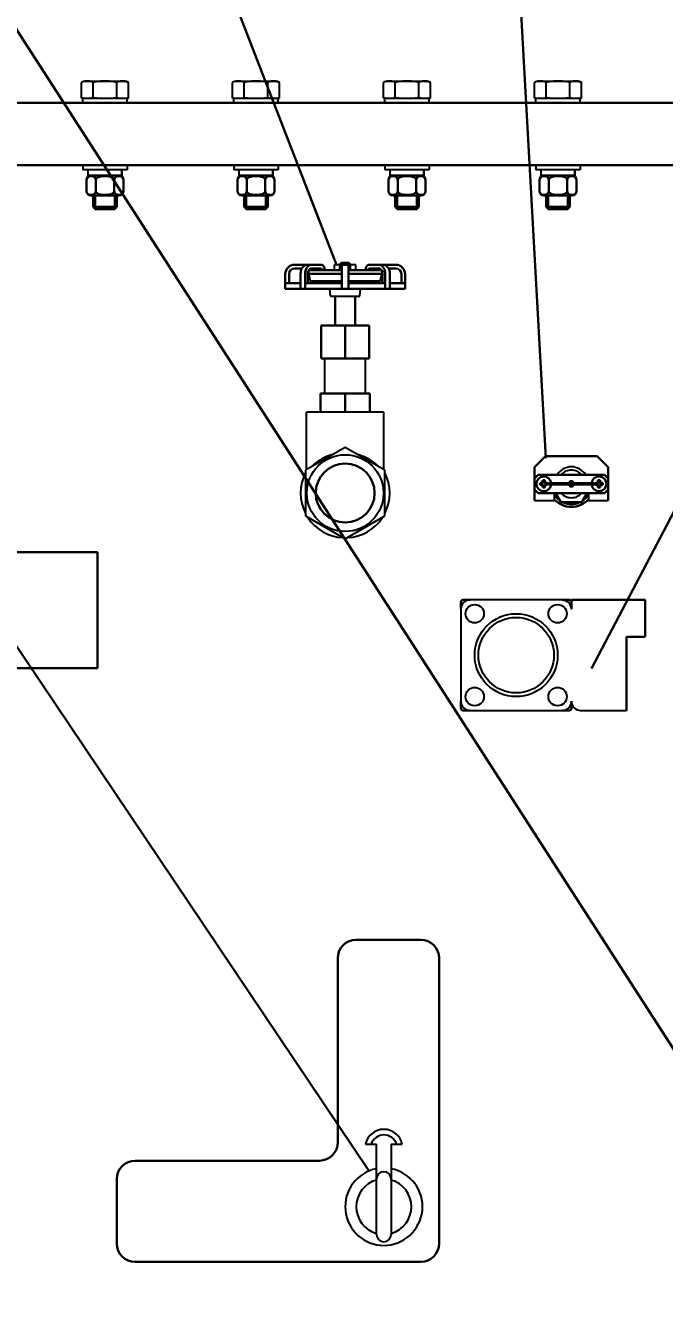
# Model space of a CAD drawing. Extents: x 54056 to 359947, y -41534 to 373650.
# Drawn here: x 80031 to 80378, y -25533 to -24838 of the extents above; entities that cross this region are included whole.
import ezdxf

# ---------------------------------------------------------------- set-up
doc = ezdxf.new("R2010")
doc.units = 0
doc.header["$LTSCALE"] = 3
doc.header["$MEASUREMENT"] = 0
doc.layers.get('0').update_dxf_attribs({"linetype": 'CONTINUOUS', "lineweight": 30})
doc.layers.get('DEFPOINTS').update_dxf_attribs({"linetype": 'CONTINUOUS', "lineweight": 20})
doc.layers.add('02___PRT_ALL_AXES', color=7, linetype='CONTINUOUS')
doc.layers.add('ROUNDS', color=7, linetype='CONTINUOUS')
doc.styles.get("Standard").update_dxf_attribs({"font": 'STFANGSO.TTF', "width": 0.7})
doc.dimstyles.new('1-15', dxfattribs={"dimscale": 20, "dimtxt": 3.5, "dimasz": 2, "dimexe": 1.5, "dimexo": 0.5, "dimgap": 0.5, "dimtad": 1, "dimtoh": 1, "dimdec": 1, "dimdsep": 46, "dimtxsty": 'Standard', "dimcen": 2.5, "dimclrd": 3, "dimclre": 3, "dimclrt": 3, "dimadec": 0, "dimazin": 2, "dimtfac": 1, "dimtdec": 1, "dimtmove": 0, "dimatfit": 2, "dimfxl": 1, "dimarcsym": 0})

# ---------------------------------------------------------------- blocks, each defined once
blk = doc.blocks.new('*D37')
at = {"color": 3, "linetype": 'ByBlock', "lineweight": -2, "transparency": 16777216}
for p, q in [((80520.75, -24685.21), (78126.99, -24685.21)), ((78156.99, -24725.21), (78156.99, -27000.21)), ((78864.14, -27040.21), (78126.99, -27040.21))]:
    blk.add_line(p, q, dxfattribs=at)
at = {"color": 3, "linetype": 'ByBlock', "transparency": 16777216}
for points in [[(78150.33, -24725.21), (78163.66, -24725.21), (78156.99, -24685.21)], [(78150.33, -27000.21), (78163.66, -27000.21), (78156.99, -27040.21)]]:
    blk.add_solid(points, dxfattribs=at)
at = {"layer": 'DEFPOINTS', "color": 0, "linetype": 'ByBlock', "transparency": 16777216}
for p in [(80530.75, -24685.21), (78156.99, -27040.21), (78874.14, -27040.21)]:
    blk.add_point(p, dxfattribs=at)
at = {"color": 3, "linetype": 'ByBlock', "lineweight": 30, "transparency": 16777216, "insert": (78111.15, -25862.71), "char_height": 70, "attachment_point": 5, "rotation": 90}
blk.add_mtext('2340', dxfattribs=at)

msp = doc.modelspace()

# ---------------------------------------------------------------- linework, layer by layer
at = {"color": 1, "linetype": 'ByBlock'}
for p, q in [((80337.853, -25187.413), (80674.474, -24546.832)), ((80426.453, -25462.498), (79845.652, -24560.802)), ((80216.753, -25459.921), (79616.819, -24566.745)), ((80199.539, -24968.209), (80051.18, -24585.871)), ((80313.085, -25073.318), (80286.044, -24583.009))]:
    msp.add_line(p, q, dxfattribs=at)
at = {"color": 7, "linetype": 'Continuous'}
for p, q in [((79543.75, -24880.213), (81505.75, -24880.213)), ((80060.918, -24877.713), (80061.874, -24877.713)), ((80066.379, -24877.713), (80069.246, -24877.713)), ((80078.254, -24877.713), (80081.121, -24877.713)), ((80085.626, -24877.713), (80086.582, -24877.713)), ((80142.918, -24877.713), (80143.874, -24877.713)), ((80148.379, -24877.713), (80151.246, -24877.713)), ((80160.254, -24877.713), (80163.121, -24877.713)), ((80167.626, -24877.713), (80168.582, -24877.713)), ((80224.918, -24877.713), (80225.874, -24877.713)), ((80230.379, -24877.713), (80233.246, -24877.713)), ((80242.254, -24877.713), (80245.121, -24877.713)), ((80249.626, -24877.713), (80250.582, -24877.713)), ((80306.918, -24877.713), (80307.874, -24877.713)), ((80312.379, -24877.713), (80315.246, -24877.713)), ((80324.254, -24877.713), (80327.121, -24877.713)), ((80331.626, -24877.713), (80332.582, -24877.713)), ((81328.75, -24914.213), (79537.75, -24914.213)), ((80063.735, -24928.109), (80063.735, -24922.317)), ((80064.55, -24919.813), (80082.95, -24919.813)), ((80068.743, -24928.109), (80068.743, -24922.317)), ((80078.758, -24928.109), (80078.758, -24922.317)), ((80082.754, -24919.813), (80082.754, -24919.807)), ((80082.95, -24919.813), (80082.95, -24917.04)), ((80083.765, -24928.109), (80083.765, -24922.317)), ((80145.735, -24928.109), (80145.735, -24922.317)), ((80146.55, -24919.813), (80164.95, -24919.813)), ((80150.743, -24928.109), (80150.743, -24922.317)), ((80160.758, -24928.109), (80160.758, -24922.317)), ((80164.754, -24919.813), (80164.754, -24919.807)), ((80164.95, -24919.813), (80164.95, -24917.04)), ((80165.765, -24928.109), (80165.765, -24922.317)), ((80227.735, -24928.109), (80227.735, -24922.317)), ((80228.55, -24919.813), (80246.95, -24919.813)), ((80232.743, -24928.109), (80232.743, -24922.317)), ((80242.758, -24928.109), (80242.758, -24922.317)), ((80246.754, -24919.813), (80246.754, -24919.807)), ((80246.95, -24919.813), (80246.95, -24917.04)), ((80247.765, -24928.109), (80247.765, -24922.317)), ((80309.735, -24928.109), (80309.735, -24922.317)), ((80310.55, -24919.813), (80328.95, -24919.813)), ((80314.743, -24928.109), (80314.743, -24922.317)), ((80324.758, -24928.109), (80324.758, -24922.317)), ((80328.754, -24919.813), (80328.754, -24919.807)), ((80328.95, -24919.813), (80328.95, -24917.04)), ((80329.765, -24928.109), (80329.765, -24922.317)), ((80066.239, -24930.613), (80081.261, -24930.613)), ((80067.4, -24930.613), (80067.4, -24936.768)), ((80080.1, -24930.613), (80080.1, -24936.768)), ((80148.239, -24930.613), (80163.261, -24930.613)), ((80149.4, -24930.613), (80149.4, -24936.768)), ((80162.1, -24930.613), (80162.1, -24936.768)), ((80230.239, -24930.613), (80245.261, -24930.613)), ((80231.4, -24930.613), (80231.4, -24936.768)), ((80244.1, -24930.613), (80244.1, -24936.768)), ((80312.239, -24930.613), (80327.261, -24930.613)), ((80313.4, -24930.613), (80313.4, -24936.768)), ((80326.1, -24930.613), (80326.1, -24936.768)), ((80068.67, -24938.038), (80067.4, -24936.768)), ((80080.1, -24936.768), (80067.4, -24936.768)), ((80068.353, -24938.038), (80079.148, -24938.038)), ((80078.83, -24938.038), (80080.1, -24936.768)), ((80150.67, -24938.038), (80149.4, -24936.768)), ((80162.1, -24936.768), (80149.4, -24936.768)), ((80150.353, -24938.038), (80161.148, -24938.038)), ((80160.83, -24938.038), (80162.1, -24936.768)), ((80232.67, -24938.038), (80231.4, -24936.768)), ((80244.1, -24936.768), (80231.4, -24936.768)), ((80232.353, -24938.038), (80243.148, -24938.038)), ((80242.83, -24938.038), (80244.1, -24936.768)), ((80314.67, -24938.038), (80313.4, -24936.768)), ((80326.1, -24936.768), (80313.4, -24936.768)), ((80314.353, -24938.038), (80325.148, -24938.038)), ((80324.83, -24938.038), (80326.1, -24936.768)), ((80176.67, -24968.209), (80183.486, -24968.209)), ((80176.67, -24970.209), (80180.669, -24970.209)), ((80183.486, -24968.21), (80191.052, -24968.21)), ((80189.143, -24971.21), (80184.412, -24971.209)), ((80184.67, -24971.009), (80184.67, -24971.209)), ((80185.96, -24970.211), (80191.052, -24970.21)), ((80186.67, -24971.009), (80186.67, -24971.209)), ((80189.143, -24971.01), (80189.143, -24971.21)), ((80193.032, -24971.21), (80189.143, -24971.21)), ((80191.618, -24971.01), (80191.618, -24971.21)), ((80193.032, -24971.01), (80193.032, -24971.21)), ((80193.057, -24971.21), (80193.032, -24971.21)), ((80195.17, -24971.21), (80193.057, -24971.21)), ((80198.396, -24971.21), (80195.17, -24971.21)), ((80202.418, -24971.21), (80198.396, -24971.21)), ((80202.17, -24967.209), (80201.17, -24968.209)), ((80206.17, -24967.209), (80202.17, -24967.209)), ((80202.418, -24970.272), (80202.418, -24968.211)), ((80205.918, -24968.211), (80202.418, -24968.211)), ((80202.418, -24971.21), (80202.418, -24970.272)), ((80202.418, -24973.211), (80202.418, -24971.21)), ((80205.918, -24970.272), (80205.918, -24968.211)), ((80205.918, -24971.21), (80205.918, -24970.272)), ((80223.924, -24971.209), (80205.918, -24971.21)), ((80205.918, -24973.211), (80205.918, -24971.21)), ((80206.17, -24967.209), (80207.17, -24968.209)), ((80215.306, -24971.01), (80215.306, -24971.21)), ((80216.72, -24971.01), (80216.72, -24971.21)), ((80231.67, -24968.209), (80217.286, -24968.21)), ((80222.376, -24970.211), (80217.286, -24970.21)), ((80219.195, -24971.01), (80219.195, -24971.21)), ((80221.67, -24971.009), (80221.67, -24971.209)), ((80223.67, -24971.009), (80223.67, -24971.209)), ((80231.67, -24970.209), (80227.667, -24970.209)), ((80171.67, -24981.209), (80171.67, -24973.209)), ((80171.67, -24978.209), (80179.95, -24978.211)), ((80173.67, -24978.209), (80173.67, -24973.209)), ((80179.95, -24981.211), (80179.95, -24973.211)), ((80182.425, -24981.211), (80182.425, -24973.211)), ((80182.425, -24978.211), (80202.418, -24978.211)), ((80183.839, -24978.211), (80183.839, -24973.211)), ((80184.17, -24973.209), (80184.17, -24971.653)), ((80185.17, -24977.209), (80184.17, -24973.209)), ((80184.17, -24973.209), (80202.418, -24973.21)), ((80185.17, -24977.209), (80195.598, -24977.21)), ((80195.598, -24977.21), (80195.971, -24977.21)), ((80195.971, -24977.21), (80201.669, -24977.21)), ((80201.669, -24977.21), (80202.418, -24977.21)), ((80202.418, -24981.211), (80202.418, -24973.211)), ((80205.918, -24973.21), (80224.17, -24973.209)), ((80205.918, -24981.211), (80205.918, -24973.211)), ((80205.918, -24977.21), (80223.17, -24977.209)), ((80205.918, -24978.211), (80225.912, -24978.211)), ((80223.17, -24977.209), (80224.17, -24973.209)), ((80224.17, -24973.209), (80224.17, -24971.662)), ((80224.498, -24978.211), (80224.498, -24973.211)), ((80225.912, -24981.211), (80225.912, -24973.211)), ((80228.387, -24981.211), (80228.387, -24973.211)), ((80228.387, -24978.211), (80236.67, -24978.209)), ((80234.67, -24978.209), (80234.67, -24973.209)), ((80236.67, -24981.209), (80236.67, -24973.209)), ((80228.387, -24981.211), (80171.67, -24981.209)), ((80198.67, -25001.209), (80198.67, -24985.209)), ((80209.67, -25001.21), (80209.67, -24985.209)), ((80228.387, -24981.211), (80236.67, -24981.209)), ((80191.169, -25019.21), (80191.169, -25001.21)), ((80204.169, -25001.21), (80191.169, -25001.21)), ((80204.169, -25019.21), (80204.169, -25001.21)), ((80217.169, -25001.21), (80204.169, -25001.21)), ((80217.169, -25019.21), (80217.169, -25001.21)), ((80204.169, -25019.21), (80191.169, -25019.21)), ((80217.169, -25019.21), (80204.169, -25019.21)), ((80190.755, -25048.21), (80190.755, -25038.21)), ((80204.169, -25038.21), (80190.755, -25038.21)), ((80204.169, -25048.21), (80204.169, -25038.21)), ((80217.584, -25038.21), (80204.169, -25038.21)), ((80217.584, -25048.21), (80217.584, -25038.21)), ((80313.01, -25072.213), (80307.01, -25078.213)), ((80341.01, -25072.213), (80313.01, -25072.213)), ((80347.01, -25078.213), (80341.01, -25072.213)), ((80307.01, -25096.213), (80307.01, -25078.213)), ((80309.01, -25082.213), (80307.01, -25084.213)), ((80309.01, -25082.213), (80345.01, -25082.213)), ((80347.01, -25084.213), (80345.01, -25082.213)), ((80347.01, -25096.213), (80347.01, -25078.213)), ((80309.972, -25086.634), (80310.91, -25086.898)), ((80309.972, -25087.792), (80310.91, -25087.528)), ((80310.91, -25086.898), (80310.91, -25087.528)), ((80311.695, -25086.898), (80310.91, -25086.898)), ((80310.91, -25087.528), (80311.695, -25087.528)), ((80311.392, -25086.595), (80311.695, -25086.898)), ((80311.392, -25087.83), (80311.695, -25087.528)), ((80311.431, -25085.175), (80311.695, -25086.113)), ((80311.431, -25089.25), (80311.695, -25088.313)), ((80311.695, -25086.113), (80311.695, -25086.898)), ((80312.325, -25086.113), (80311.695, -25086.113)), ((80311.695, -25087.528), (80311.695, -25088.313)), ((80311.695, -25088.313), (80312.325, -25088.313)), ((80312.589, -25085.175), (80312.325, -25086.113)), ((80312.325, -25086.898), (80312.325, -25086.113)), ((80312.627, -25086.595), (80312.325, -25086.898)), ((80313.11, -25086.898), (80312.325, -25086.898)), ((80312.325, -25088.313), (80312.325, -25087.528)), ((80312.627, -25087.83), (80312.325, -25087.528)), ((80312.325, -25087.528), (80313.11, -25087.528)), ((80312.589, -25089.25), (80312.325, -25088.313)), ((80314.047, -25086.634), (80313.11, -25086.898)), ((80313.11, -25087.528), (80313.11, -25086.898)), ((80314.047, -25087.792), (80313.11, -25087.528)), ((80339.972, -25086.634), (80340.91, -25086.898)), ((80339.972, -25087.792), (80340.91, -25087.528)), ((80340.91, -25086.898), (80340.91, -25087.528)), ((80341.695, -25086.898), (80340.91, -25086.898)), ((80340.91, -25087.528), (80341.695, -25087.528)), ((80341.392, -25086.595), (80341.695, -25086.898)), ((80341.392, -25087.83), (80341.695, -25087.528)), ((80341.431, -25085.175), (80341.695, -25086.113)), ((80341.431, -25089.25), (80341.695, -25088.313)), ((80341.695, -25086.113), (80341.695, -25086.898)), ((80342.325, -25086.113), (80341.695, -25086.113)), ((80341.695, -25087.528), (80341.695, -25088.313)), ((80341.695, -25088.313), (80342.325, -25088.313)), ((80342.589, -25085.175), (80342.325, -25086.113)), ((80342.325, -25086.898), (80342.325, -25086.113)), ((80342.627, -25086.595), (80342.325, -25086.898)), ((80343.11, -25086.898), (80342.325, -25086.898)), ((80342.325, -25088.313), (80342.325, -25087.528)), ((80342.627, -25087.83), (80342.325, -25087.528)), ((80342.325, -25087.528), (80343.11, -25087.528)), ((80342.589, -25089.25), (80342.325, -25088.313)), ((80344.047, -25086.634), (80343.11, -25086.898)), ((80343.11, -25087.528), (80343.11, -25086.898)), ((80344.047, -25087.792), (80343.11, -25087.528)), ((80307.01, -25090.213), (80309.01, -25092.213)), ((80345.01, -25092.213), (80309.01, -25092.213)), ((80318.397, -25092.213), (80321.26, -25097.172)), ((80332.76, -25097.172), (80335.623, -25092.213)), ((80345.01, -25092.213), (80347.01, -25090.213)), ((80321.26, -25097.172), (80332.76, -25097.172)), ((79637.75, -25124.213), (80069.715, -25124.213)), ((80069.715, -25124.213), (80069.715, -25187.213)), ((80267.025, -25151.263), (80267.025, -25155.213)), ((80272.025, -25150.213), (80268.075, -25150.213)), ((80325.975, -25150.213), (80322.025, -25150.213)), ((80327.025, -25150.213), (80327.025, -25155.213)), ((80367.025, -25150.213), (80327.025, -25150.213)), ((80367.025, -25170.213), (80367.025, -25150.213)), ((80357.025, -25210.213), (80357.025, -25170.213)), ((80357.025, -25170.213), (80367.025, -25170.213)), ((80069.715, -25187.213), (79637.75, -25187.213)), ((80267.025, -25205.213), (80267.025, -25209.163)), ((80327.025, -25209.163), (80327.025, -25205.213)), ((80268.075, -25210.213), (80272.025, -25210.213)), ((80322.025, -25210.213), (80325.975, -25210.213)), ((80245.17, -25334.713), (80210.17, -25334.713)), ((80200.17, -25344.713), (80200.17, -25444.713)), ((80255.17, -25499.713), (80255.17, -25344.713)), ((80190.17, -25454.713), (80090.17, -25454.713)), ((80080.17, -25464.713), (80080.17, -25499.713)), ((80090.17, -25509.713), (80245.17, -25509.713))]:
    msp.add_line(p, q, dxfattribs=at)
at = {"color": 2, "linetype": 'Continuous'}
for p, q in [((80068.353, -24938.038), (80068.353, -24930.613)), ((80079.148, -24938.038), (80079.148, -24930.613)), ((80150.353, -24938.038), (80150.353, -24930.613)), ((80161.148, -24938.038), (80161.148, -24930.613)), ((80232.353, -24938.038), (80232.353, -24930.613)), ((80243.148, -24938.038), (80243.148, -24930.613)), ((80314.353, -24938.038), (80314.353, -24930.613)), ((80325.148, -24938.038), (80325.148, -24930.613))]:
    msp.add_line(p, q, dxfattribs=at)
at = {"color": 7, "linetype": 'Continuous'}
msp.add_circle((80204.167, -25092.212), 16, dxfattribs=at)
for centre, radius, start, end in [((80066.239, -24922.317), 2.504, 90, 179.999794), ((80081.261, -24922.317), 2.504, 0, 90), ((80148.239, -24922.317), 2.504, 90, 179.999794), ((80163.261, -24922.317), 2.504, 0, 90), ((80230.239, -24922.317), 2.504, 90, 179.999794), ((80245.261, -24922.317), 2.504, 0, 90), ((80312.239, -24922.317), 2.504, 90, 179.999794), ((80327.261, -24922.317), 2.504, 0, 90), ((80066.239, -24928.109), 2.504, 180.000002, 270), ((80081.261, -24928.109), 2.504, 270, 359.999871), ((80148.239, -24928.109), 2.504, 180.000002, 270), ((80163.261, -24928.109), 2.504, 270, 359.999871), ((80230.239, -24928.109), 2.504, 180.000002, 270), ((80245.261, -24928.109), 2.504, 270, 359.999871), ((80312.239, -24928.109), 2.504, 180.000002, 270), ((80327.261, -24928.109), 2.504, 270, 359.999871), ((80176.67, -24973.209), 5, 90, 180), ((80176.67, -24973.209), 3, 90, 180), ((80183.87, -24971.009), 0.8, 360, 9.373115), ((80183.87, -24971.009), 2.8, 360, 16.907902), ((80224.47, -24971.009), 2.8, 163.092101, 180), ((80224.47, -24971.009), 0.8, 170.850037, 180), ((80231.67, -24973.209), 5, 360, 90), ((80231.67, -24973.209), 3, 360, 90), ((80312.01, -25087.213), 4, 7.198463, 352.801537), ((80325.419, -25087.213), 15.457, 177.854368, 182.145632), ((80312.01, -25100.626), 15.461, 87.853239, 92.146761), ((80312.01, -25073.8), 15.461, 267.853239, 272.146761), ((80298.601, -25087.213), 15.457, 357.854368, 2.145632), ((80342.01, -25087.213), 4, 187.198463, 172.801537), ((80355.419, -25087.213), 15.457, 177.854368, 182.145632), ((80342.01, -25100.626), 15.461, 87.853239, 92.146761), ((80342.01, -25073.8), 15.461, 267.853239, 272.146761), ((80328.601, -25087.213), 15.457, 357.854368, 2.145632), ((80327.01, -25087.213), 12.5, 222.186335, 317.813665), ((80327.01, -25087.213), 11, 212.760111, 234.863516), ((80327.01, -25087.213), 11, 305.136484, 327.239889), ((80327.01, -25087.213), 11, 244.948405, 295.051595), ((80268.075, -25151.263), 1.05, 90, 180), ((80322.025, -25155.213), 5, 0, 90), ((80325.975, -25151.263), 1.05, 0, 90), ((80268.075, -25209.163), 1.05, 180, 270), ((80325.975, -25209.163), 1.05, 270, 0), ((80210.17, -25344.713), 10, 90, 180), ((80245.17, -25344.713), 10, 0, 90), ((80190.17, -25444.713), 10, 270, 0), ((80090.17, -25464.713), 10, 90, 180), ((80090.17, -25499.713), 10, 180, 270), ((80245.17, -25499.713), 10, 270, 0)]:
    msp.add_arc(centre, radius, start, end, dxfattribs=at)
for centre, start_param, end_param in [((80073.75, -24916.54), 4.5058642, 4.7015192), ((80073.75, -24917.04), -1.7457208, -1.5527772), ((80155.75, -24916.54), 4.5058642, 4.7015192), ((80155.75, -24917.04), -1.7457208, -1.5527772), ((80237.75, -24916.54), 4.5058642, 4.7015192), ((80237.75, -24917.04), -1.7457208, -1.5527772), ((80319.75, -24916.54), 4.5058642, 4.7015192), ((80319.75, -24917.04), -1.7457208, -1.5527772)]:
    msp.add_ellipse(centre, major_axis=(0, 15.935), ratio=0.5773503, start_param=start_param, end_param=end_param, dxfattribs=at)
for points, knots in [([(80067.4, -24920.288), (80067.073, -24920.166), (80066.37, -24920.061), (80065.291, -24920.145), (80064.083, -24920.746), (80063.735, -24921.759), (80063.735, -24922.317)], [0, 0, 0, 0, 0.2140288, 0.4263906, 0.658478, 1, 1, 1, 1]), ([(80068.743, -24922.317), (80068.743, -24921.811), (80068.471, -24920.908), (80067.724, -24920.409), (80067.4, -24920.288)], [0, 0, 0, 0, 0.5933627, 1, 1, 1, 1]), ([(80078.758, -24922.317), (80078.758, -24922.071), (80078.598, -24921.572), (80078.066, -24921.035), (80077.414, -24920.666), (80076.473, -24920.339), (80075.24, -24920.141), (80073.751, -24920.078), (80072.261, -24920.141), (80071.028, -24920.338), (80070.087, -24920.666), (80069.435, -24921.035), (80068.902, -24921.572), (80068.743, -24922.071), (80068.743, -24922.317)], [0, 0, 0, 0, 0.0619982, 0.1243731, 0.1869244, 0.2495357, 0.3746946, 0.4999514, 0.6252133, 0.7503915, 0.8130192, 0.8755882, 0.9379929, 1, 1, 1, 1]), ([(80080.1, -24920.288), (80079.775, -24920.41), (80079.029, -24920.908), (80078.758, -24921.811), (80078.758, -24922.317)], [0, 0, 0, 0, 0.4066719, 1, 1, 1, 1]), ([(80083.765, -24922.317), (80083.765, -24921.759), (80083.417, -24920.746), (80082.209, -24920.145), (80081.13, -24920.061), (80080.427, -24920.166), (80080.1, -24920.288)], [0, 0, 0, 0, 0.3414928, 0.5735687, 0.7859444, 1, 1, 1, 1]), ([(80149.4, -24920.288), (80149.073, -24920.166), (80148.37, -24920.061), (80147.291, -24920.145), (80146.083, -24920.746), (80145.735, -24921.759), (80145.735, -24922.317)], [0, 0, 0, 0, 0.2140288, 0.4263906, 0.658478, 1, 1, 1, 1]), ([(80150.743, -24922.317), (80150.743, -24921.811), (80150.471, -24920.908), (80149.724, -24920.409), (80149.4, -24920.288)], [0, 0, 0, 0, 0.5933627, 1, 1, 1, 1]), ([(80160.758, -24922.317), (80160.758, -24922.071), (80160.598, -24921.572), (80160.066, -24921.035), (80159.414, -24920.666), (80158.473, -24920.339), (80157.24, -24920.141), (80155.751, -24920.078), (80154.261, -24920.141), (80153.028, -24920.338), (80152.087, -24920.666), (80151.435, -24921.035), (80150.902, -24921.572), (80150.743, -24922.071), (80150.743, -24922.317)], [0, 0, 0, 0, 0.0619982, 0.1243731, 0.1869244, 0.2495357, 0.3746946, 0.4999514, 0.6252133, 0.7503915, 0.8130192, 0.8755882, 0.9379929, 1, 1, 1, 1]), ([(80162.1, -24920.288), (80161.775, -24920.41), (80161.029, -24920.908), (80160.758, -24921.811), (80160.758, -24922.317)], [0, 0, 0, 0, 0.4066719, 1, 1, 1, 1]), ([(80165.765, -24922.317), (80165.765, -24921.759), (80165.417, -24920.746), (80164.209, -24920.145), (80163.13, -24920.061), (80162.427, -24920.166), (80162.1, -24920.288)], [0, 0, 0, 0, 0.3414928, 0.5735687, 0.7859444, 1, 1, 1, 1]), ([(80231.4, -24920.288), (80231.073, -24920.166), (80230.37, -24920.061), (80229.291, -24920.145), (80228.083, -24920.746), (80227.735, -24921.759), (80227.735, -24922.317)], [0, 0, 0, 0, 0.2140288, 0.4263906, 0.658478, 1, 1, 1, 1]), ([(80232.743, -24922.317), (80232.743, -24921.811), (80232.471, -24920.908), (80231.724, -24920.409), (80231.4, -24920.288)], [0, 0, 0, 0, 0.5933627, 1, 1, 1, 1]), ([(80242.758, -24922.317), (80242.758, -24922.071), (80242.598, -24921.572), (80242.066, -24921.035), (80241.414, -24920.666), (80240.473, -24920.339), (80239.24, -24920.141), (80237.751, -24920.078), (80236.261, -24920.141), (80235.028, -24920.338), (80234.087, -24920.666), (80233.435, -24921.035), (80232.902, -24921.572), (80232.743, -24922.071), (80232.743, -24922.317)], [0, 0, 0, 0, 0.0619982, 0.1243731, 0.1869244, 0.2495357, 0.3746946, 0.4999514, 0.6252133, 0.7503915, 0.8130192, 0.8755882, 0.9379929, 1, 1, 1, 1]), ([(80244.1, -24920.288), (80243.775, -24920.41), (80243.029, -24920.908), (80242.758, -24921.811), (80242.758, -24922.317)], [0, 0, 0, 0, 0.4066719, 1, 1, 1, 1]), ([(80247.765, -24922.317), (80247.765, -24921.759), (80247.417, -24920.746), (80246.209, -24920.145), (80245.13, -24920.061), (80244.427, -24920.166), (80244.1, -24920.288)], [0, 0, 0, 0, 0.3414928, 0.5735687, 0.7859444, 1, 1, 1, 1]), ([(80313.4, -24920.288), (80313.073, -24920.166), (80312.37, -24920.061), (80311.291, -24920.145), (80310.083, -24920.746), (80309.735, -24921.759), (80309.735, -24922.317)], [0, 0, 0, 0, 0.2140288, 0.4263906, 0.658478, 1, 1, 1, 1]), ([(80314.743, -24922.317), (80314.743, -24921.811), (80314.471, -24920.908), (80313.724, -24920.409), (80313.4, -24920.288)], [0, 0, 0, 0, 0.5933627, 1, 1, 1, 1]), ([(80324.758, -24922.317), (80324.758, -24922.071), (80324.598, -24921.572), (80324.066, -24921.035), (80323.414, -24920.666), (80322.473, -24920.339), (80321.24, -24920.141), (80319.751, -24920.078), (80318.261, -24920.141), (80317.028, -24920.338), (80316.087, -24920.666), (80315.435, -24921.035), (80314.902, -24921.572), (80314.743, -24922.071), (80314.743, -24922.317)], [0, 0, 0, 0, 0.0619982, 0.1243731, 0.1869244, 0.2495357, 0.3746946, 0.4999514, 0.6252133, 0.7503915, 0.8130192, 0.8755882, 0.9379929, 1, 1, 1, 1]), ([(80326.1, -24920.288), (80325.775, -24920.41), (80325.029, -24920.908), (80324.758, -24921.811), (80324.758, -24922.317)], [0, 0, 0, 0, 0.4066719, 1, 1, 1, 1]), ([(80329.765, -24922.317), (80329.765, -24921.759), (80329.417, -24920.746), (80328.209, -24920.145), (80327.13, -24920.061), (80326.427, -24920.166), (80326.1, -24920.288)], [0, 0, 0, 0, 0.3414928, 0.5735687, 0.7859444, 1, 1, 1, 1]), ([(80063.735, -24928.109), (80063.735, -24928.667), (80064.083, -24929.679), (80065.291, -24930.281), (80066.37, -24930.364), (80067.073, -24930.26), (80067.4, -24930.137)], [0, 0, 0, 0, 0.3414567, 0.5735418, 0.7859316, 1, 1, 1, 1]), ([(80067.4, -24930.137), (80067.725, -24930.016), (80068.471, -24929.518), (80068.743, -24928.614), (80068.743, -24928.109)], [0, 0, 0, 0, 0.4066668, 1, 1, 1, 1]), ([(80068.743, -24928.109), (80068.743, -24928.355), (80068.902, -24928.853), (80069.434, -24929.39), (80070.086, -24929.76), (80071.027, -24930.087), (80072.26, -24930.285), (80073.749, -24930.348), (80075.239, -24930.285), (80076.472, -24930.087), (80077.413, -24929.76), (80078.065, -24929.391), (80078.598, -24928.854), (80078.758, -24928.355), (80078.758, -24928.109)], [0, 0, 0, 0, 0.0619976, 0.1243723, 0.1869241, 0.249535, 0.3746935, 0.4999505, 0.6252127, 0.7503919, 0.8130201, 0.8755886, 0.9379912, 1, 1, 1, 1]), ([(80078.758, -24928.109), (80078.758, -24928.614), (80079.029, -24929.518), (80079.775, -24930.016), (80080.1, -24930.138)], [0, 0, 0, 0, 0.5933064, 1, 1, 1, 1]), ([(80080.1, -24930.138), (80080.427, -24930.26), (80081.13, -24930.364), (80082.209, -24930.281), (80083.417, -24929.68), (80083.765, -24928.667), (80083.765, -24928.109)], [0, 0, 0, 0, 0.2140404, 0.4264122, 0.6585092, 1, 1, 1, 1]), ([(80145.735, -24928.109), (80145.735, -24928.667), (80146.083, -24929.679), (80147.291, -24930.281), (80148.37, -24930.364), (80149.073, -24930.26), (80149.4, -24930.137)], [0, 0, 0, 0, 0.3414567, 0.5735418, 0.7859316, 1, 1, 1, 1]), ([(80149.4, -24930.137), (80149.725, -24930.016), (80150.471, -24929.518), (80150.743, -24928.614), (80150.743, -24928.109)], [0, 0, 0, 0, 0.4066668, 1, 1, 1, 1]), ([(80150.743, -24928.109), (80150.743, -24928.355), (80150.902, -24928.853), (80151.434, -24929.39), (80152.086, -24929.76), (80153.027, -24930.087), (80154.26, -24930.285), (80155.749, -24930.348), (80157.239, -24930.285), (80158.472, -24930.087), (80159.413, -24929.76), (80160.065, -24929.391), (80160.598, -24928.854), (80160.758, -24928.355), (80160.758, -24928.109)], [0, 0, 0, 0, 0.0619976, 0.1243723, 0.1869241, 0.249535, 0.3746935, 0.4999505, 0.6252127, 0.7503919, 0.8130201, 0.8755886, 0.9379912, 1, 1, 1, 1]), ([(80160.758, -24928.109), (80160.758, -24928.614), (80161.029, -24929.518), (80161.775, -24930.016), (80162.1, -24930.138)], [0, 0, 0, 0, 0.5933064, 1, 1, 1, 1]), ([(80162.1, -24930.138), (80162.427, -24930.26), (80163.13, -24930.364), (80164.209, -24930.281), (80165.417, -24929.68), (80165.765, -24928.667), (80165.765, -24928.109)], [0, 0, 0, 0, 0.2140404, 0.4264122, 0.6585092, 1, 1, 1, 1]), ([(80227.735, -24928.109), (80227.735, -24928.667), (80228.083, -24929.679), (80229.291, -24930.281), (80230.37, -24930.364), (80231.073, -24930.26), (80231.4, -24930.137)], [0, 0, 0, 0, 0.3414567, 0.5735418, 0.7859316, 1, 1, 1, 1]), ([(80231.4, -24930.137), (80231.725, -24930.016), (80232.471, -24929.518), (80232.743, -24928.614), (80232.743, -24928.109)], [0, 0, 0, 0, 0.4066668, 1, 1, 1, 1]), ([(80232.743, -24928.109), (80232.743, -24928.355), (80232.902, -24928.853), (80233.434, -24929.39), (80234.086, -24929.76), (80235.027, -24930.087), (80236.26, -24930.285), (80237.749, -24930.348), (80239.239, -24930.285), (80240.472, -24930.087), (80241.413, -24929.76), (80242.065, -24929.391), (80242.598, -24928.854), (80242.758, -24928.355), (80242.758, -24928.109)], [0, 0, 0, 0, 0.0619976, 0.1243723, 0.1869241, 0.249535, 0.3746935, 0.4999505, 0.6252127, 0.7503919, 0.8130201, 0.8755886, 0.9379912, 1, 1, 1, 1]), ([(80242.758, -24928.109), (80242.758, -24928.614), (80243.029, -24929.518), (80243.775, -24930.016), (80244.1, -24930.138)], [0, 0, 0, 0, 0.5933064, 1, 1, 1, 1]), ([(80244.1, -24930.138), (80244.427, -24930.26), (80245.13, -24930.364), (80246.209, -24930.281), (80247.417, -24929.68), (80247.765, -24928.667), (80247.765, -24928.109)], [0, 0, 0, 0, 0.2140404, 0.4264122, 0.6585092, 1, 1, 1, 1]), ([(80309.735, -24928.109), (80309.735, -24928.667), (80310.083, -24929.679), (80311.291, -24930.281), (80312.37, -24930.364), (80313.073, -24930.26), (80313.4, -24930.137)], [0, 0, 0, 0, 0.3414567, 0.5735418, 0.7859316, 1, 1, 1, 1]), ([(80313.4, -24930.137), (80313.725, -24930.016), (80314.471, -24929.518), (80314.743, -24928.614), (80314.743, -24928.109)], [0, 0, 0, 0, 0.4066668, 1, 1, 1, 1]), ([(80314.743, -24928.109), (80314.743, -24928.355), (80314.902, -24928.853), (80315.434, -24929.39), (80316.086, -24929.76), (80317.027, -24930.087), (80318.26, -24930.285), (80319.749, -24930.348), (80321.239, -24930.285), (80322.472, -24930.087), (80323.413, -24929.76), (80324.065, -24929.391), (80324.598, -24928.854), (80324.758, -24928.355), (80324.758, -24928.109)], [0, 0, 0, 0, 0.0619976, 0.1243723, 0.1869241, 0.249535, 0.3746935, 0.4999505, 0.6252127, 0.7503919, 0.8130201, 0.8755886, 0.9379912, 1, 1, 1, 1]), ([(80324.758, -24928.109), (80324.758, -24928.614), (80325.029, -24929.518), (80325.775, -24930.016), (80326.1, -24930.138)], [0, 0, 0, 0, 0.5933064, 1, 1, 1, 1]), ([(80326.1, -24930.138), (80326.427, -24930.26), (80327.13, -24930.364), (80328.209, -24930.281), (80329.417, -24929.68), (80329.765, -24928.667), (80329.765, -24928.109)], [0, 0, 0, 0, 0.2140404, 0.4264122, 0.6585092, 1, 1, 1, 1]), ([(80179.95, -24973.211), (80179.95, -24971.983), (80180.418, -24969.699), (80182.52, -24968.21), (80183.486, -24968.21)], [0, 0, 0, 0, 0.5597463, 1, 1, 1, 1]), ([(80183.236, -24970.024), (80183.395, -24969.752), (80184.032, -24968.84), (80185.158, -24968.211), (80185.96, -24968.211)], [0, 0, 0, 0, 0.2819549, 1, 1, 1, 1]), ([(80183.839, -24973.211), (80183.839, -24972.474), (80184.12, -24971.104), (80185.381, -24970.211), (80185.96, -24970.211)], [0, 0, 0, 0, 0.5597463, 1, 1, 1, 1]), ([(80188.577, -24970.21), (80188.817, -24970.21), (80189.11, -24970.574), (80189.143, -24970.907), (80189.143, -24971.01)], [0, 0, 0, 0, 0.6996413, 1, 1, 1, 1]), ([(80191.052, -24968.21), (80191.593, -24968.21), (80192.77, -24969.043), (80193.032, -24970.322), (80193.032, -24971.01)], [0, 0, 0, 0, 0.4402411, 1, 1, 1, 1]), ([(80191.052, -24970.21), (80191.292, -24970.21), (80191.585, -24970.574), (80191.618, -24970.907), (80191.618, -24971.01)], [0, 0, 0, 0, 0.6996413, 1, 1, 1, 1]), ([(80217.286, -24968.21), (80216.745, -24968.21), (80215.567, -24969.043), (80215.306, -24970.322), (80215.306, -24971.01)], [0, 0, 0, 0, 0.4402181, 1, 1, 1, 1]), ([(80217.286, -24970.21), (80217.046, -24970.21), (80216.753, -24970.574), (80216.72, -24970.907), (80216.72, -24971.01)], [0, 0, 0, 0, 0.6996263, 1, 1, 1, 1]), ([(80219.761, -24970.21), (80219.521, -24970.21), (80219.228, -24970.574), (80219.195, -24970.907), (80219.195, -24971.01)], [0, 0, 0, 0, 0.6996263, 1, 1, 1, 1]), ([(80225.101, -24970.024), (80224.941, -24969.752), (80224.305, -24968.84), (80223.179, -24968.211), (80222.376, -24968.211)], [0, 0, 0, 0, 0.2819727, 1, 1, 1, 1]), ([(80224.498, -24973.211), (80224.498, -24972.474), (80224.217, -24971.104), (80222.956, -24970.211), (80222.376, -24970.211)], [0, 0, 0, 0, 0.5597692, 1, 1, 1, 1]), ([(80228.387, -24973.211), (80228.387, -24971.983), (80227.919, -24969.699), (80225.817, -24968.21), (80224.851, -24968.21)], [0, 0, 0, 0, 0.5597692, 1, 1, 1, 1]), ([(80309.972, -25086.634), (80310.089, -25086.629), (80310.562, -25086.611), (80311.035, -25086.6), (80311.392, -25086.595)], [0, 0, 0, 0, 0.245288, 1, 1, 1, 1]), ([(80311.392, -25087.83), (80311.272, -25087.829), (80310.799, -25087.821), (80310.325, -25087.807), (80309.972, -25087.792)], [0, 0, 0, 0, 0.2539527, 1, 1, 1, 1]), ([(80311.392, -25086.595), (80311.394, -25086.475), (80311.401, -25086.002), (80311.416, -25085.528), (80311.431, -25085.175)], [0, 0, 0, 0, 0.2539502, 1, 1, 1, 1]), ([(80311.431, -25089.25), (80311.426, -25089.134), (80311.408, -25088.661), (80311.397, -25088.188), (80311.392, -25087.83)], [0, 0, 0, 0, 0.2452869, 1, 1, 1, 1]), ([(80312.589, -25085.175), (80312.594, -25085.291), (80312.612, -25085.765), (80312.623, -25086.238), (80312.627, -25086.595)], [0, 0, 0, 0, 0.2452869, 1, 1, 1, 1]), ([(80312.627, -25087.83), (80312.626, -25087.95), (80312.618, -25088.424), (80312.604, -25088.897), (80312.589, -25089.25)], [0, 0, 0, 0, 0.2539502, 1, 1, 1, 1]), ([(80312.627, -25086.595), (80312.747, -25086.597), (80313.221, -25086.604), (80313.694, -25086.619), (80314.047, -25086.634)], [0, 0, 0, 0, 0.2539527, 1, 1, 1, 1]), ([(80314.047, -25087.792), (80313.931, -25087.797), (80313.458, -25087.815), (80312.985, -25087.826), (80312.627, -25087.83)], [0, 0, 0, 0, 0.245288, 1, 1, 1, 1]), ([(80339.972, -25086.634), (80340.089, -25086.629), (80340.562, -25086.611), (80341.035, -25086.6), (80341.392, -25086.595)], [0, 0, 0, 0, 0.245288, 1, 1, 1, 1]), ([(80341.392, -25087.83), (80341.272, -25087.829), (80340.799, -25087.821), (80340.325, -25087.807), (80339.972, -25087.792)], [0, 0, 0, 0, 0.2539527, 1, 1, 1, 1]), ([(80341.392, -25086.595), (80341.394, -25086.475), (80341.401, -25086.002), (80341.416, -25085.528), (80341.431, -25085.175)], [0, 0, 0, 0, 0.2539502, 1, 1, 1, 1]), ([(80341.431, -25089.25), (80341.426, -25089.134), (80341.408, -25088.661), (80341.397, -25088.188), (80341.392, -25087.83)], [0, 0, 0, 0, 0.2452869, 1, 1, 1, 1]), ([(80342.589, -25085.175), (80342.594, -25085.291), (80342.612, -25085.765), (80342.623, -25086.238), (80342.627, -25086.595)], [0, 0, 0, 0, 0.2452869, 1, 1, 1, 1]), ([(80342.627, -25087.83), (80342.626, -25087.95), (80342.618, -25088.424), (80342.604, -25088.897), (80342.589, -25089.25)], [0, 0, 0, 0, 0.2539502, 1, 1, 1, 1]), ([(80342.627, -25086.595), (80342.747, -25086.597), (80343.221, -25086.604), (80343.694, -25086.619), (80344.047, -25086.634)], [0, 0, 0, 0, 0.2539527, 1, 1, 1, 1]), ([(80344.047, -25087.792), (80343.931, -25087.797), (80343.458, -25087.815), (80342.985, -25087.826), (80342.627, -25087.83)], [0, 0, 0, 0, 0.245288, 1, 1, 1, 1])]:
    msp.add_open_spline(points, degree=3, knots=knots, dxfattribs=at)
for points in [[(80182.425, -24973.211), (80182.425, -24972.115), (80182.682, -24970.97), (80183.236, -24970.024)], [(80225.912, -24973.211), (80225.912, -24972.115), (80225.654, -24970.97), (80225.101, -24970.024)]]:
    msp.add_open_spline(points, degree=3, dxfattribs=at)
at = {"layer": '02___PRT_ALL_AXES', "color": 7, "linetype": 'Continuous'}
for p, q in [((80062.638, -24868.467), (80060.918, -24869.179)), ((80060.918, -24877.713), (80060.918, -24869.179)), ((80062.638, -24868.467), (80084.863, -24868.467)), ((80067.334, -24877.713), (80067.334, -24869.179)), ((80080.166, -24877.713), (80080.166, -24869.179)), ((80084.863, -24868.467), (80086.582, -24869.179)), ((80086.582, -24877.713), (80086.582, -24869.179)), ((80144.638, -24868.467), (80142.918, -24869.179)), ((80142.918, -24877.713), (80142.918, -24869.179)), ((80144.638, -24868.467), (80166.863, -24868.467)), ((80149.334, -24877.713), (80149.334, -24869.179)), ((80162.166, -24877.713), (80162.166, -24869.179)), ((80166.863, -24868.467), (80168.582, -24869.179)), ((80168.582, -24877.713), (80168.582, -24869.179)), ((80226.638, -24868.467), (80224.918, -24869.179)), ((80224.918, -24877.713), (80224.918, -24869.179)), ((80226.638, -24868.467), (80248.863, -24868.467)), ((80231.334, -24877.713), (80231.334, -24869.179)), ((80244.166, -24877.713), (80244.166, -24869.179)), ((80248.863, -24868.467), (80250.582, -24869.179)), ((80250.582, -24877.713), (80250.582, -24869.179)), ((80308.638, -24868.467), (80306.918, -24869.179)), ((80306.918, -24877.713), (80306.918, -24869.179)), ((80308.638, -24868.467), (80330.863, -24868.467)), ((80313.334, -24877.713), (80313.334, -24869.179)), ((80326.166, -24877.713), (80326.166, -24869.179)), ((80330.863, -24868.467), (80332.582, -24869.179)), ((80332.582, -24877.713), (80332.582, -24869.179)), ((80061.75, -24880.213), (80061.75, -24877.713)), ((80061.874, -24877.713), (80066.379, -24877.713)), ((80069.246, -24877.713), (80078.254, -24877.713)), ((80081.121, -24877.713), (80085.626, -24877.713)), ((80085.75, -24880.213), (80085.75, -24877.713)), ((80143.75, -24880.213), (80143.75, -24877.713)), ((80143.874, -24877.713), (80148.379, -24877.713)), ((80151.246, -24877.713), (80160.254, -24877.713)), ((80163.121, -24877.713), (80167.626, -24877.713)), ((80167.75, -24880.213), (80167.75, -24877.713)), ((80225.75, -24880.213), (80225.75, -24877.713)), ((80225.874, -24877.713), (80230.379, -24877.713)), ((80233.246, -24877.713), (80242.254, -24877.713)), ((80245.121, -24877.713), (80249.626, -24877.713)), ((80249.75, -24880.213), (80249.75, -24877.713)), ((80307.75, -24880.213), (80307.75, -24877.713)), ((80307.874, -24877.713), (80312.379, -24877.713)), ((80315.246, -24877.713), (80324.254, -24877.713)), ((80327.121, -24877.713), (80331.626, -24877.713)), ((80331.75, -24880.213), (80331.75, -24877.713)), ((80061.75, -24914.213), (80061.75, -24916.713)), ((80085.75, -24914.213), (80085.75, -24916.713)), ((80143.75, -24914.213), (80143.75, -24916.713)), ((80167.75, -24914.213), (80167.75, -24916.713)), ((80225.75, -24914.213), (80225.75, -24916.713)), ((80249.75, -24914.213), (80249.75, -24916.713)), ((80307.75, -24914.213), (80307.75, -24916.713)), ((80331.75, -24914.213), (80331.75, -24916.713)), ((80085.75, -24916.713), (80061.75, -24916.713)), ((80064.55, -24919.813), (80064.55, -24916.713)), ((80167.75, -24916.713), (80143.75, -24916.713)), ((80146.55, -24919.813), (80146.55, -24916.713)), ((80249.75, -24916.713), (80225.75, -24916.713)), ((80228.55, -24919.813), (80228.55, -24916.713)), ((80331.75, -24916.713), (80307.75, -24916.713)), ((80310.55, -24919.813), (80310.55, -24916.713)), ((80198.396, -24971.209), (80198.396, -24968.209)), ((80201.283, -24968.209), (80198.396, -24968.209)), ((80201.283, -24971.209), (80201.283, -24968.209)), ((80202.418, -24968.209), (80201.283, -24968.209)), ((80209.943, -24968.209), (80205.918, -24968.209)), ((80207.056, -24971.209), (80207.056, -24968.209)), ((80209.943, -24971.209), (80209.943, -24968.209)), ((80195.67, -24978.211), (80195.598, -24977.209)), ((80212.67, -24978.211), (80212.741, -24977.209)), ((80196.17, -24985.209), (80195.884, -24981.211)), ((80196.17, -24985.209), (80209.826, -24985.209)), ((80209.826, -24985.209), (80212.17, -24985.209)), ((80212.17, -24985.209), (80212.455, -24981.211)), ((80193.17, -25038.209), (80193.17, -25019.209)), ((80215.17, -25038.209), (80215.17, -25019.209)), ((80183.17, -25079.509), (80183.17, -25048.209)), ((80225.17, -25048.209), (80183.17, -25048.209)), ((80225.17, -25079.512), (80225.17, -25048.209)), ((80204.167, -25067.386), (80182.667, -25079.799)), ((80225.667, -25079.799), (80204.167, -25067.386)), ((80182.667, -25079.799), (80182.667, -25104.625)), ((80225.667, -25104.625), (80225.667, -25079.799)), ((80314.51, -25087.713), (80314.51, -25086.713)), ((80314.51, -25086.713), (80339.51, -25086.713)), ((80339.51, -25087.713), (80314.51, -25087.713)), ((80339.51, -25087.713), (80339.51, -25086.713)), ((80307.01, -25096.213), (80317.76, -25096.213)), ((80317.76, -25096.213), (80317.76, -25092.213)), ((80336.26, -25092.213), (80336.26, -25096.213)), ((80336.26, -25096.213), (80347.01, -25096.213)), ((80182.667, -25104.625), (80204.167, -25117.038)), ((80204.167, -25117.038), (80225.667, -25104.625)), ((80215.17, -25445.713), (80221.17, -25445.713)), ((80221.17, -25494.713), (80221.17, -25445.713)), ((80229.17, -25445.713), (80229.17, -25494.713)), ((80229.17, -25445.713), (80235.17, -25445.713))]:
    msp.add_line(p, q, dxfattribs=at)
for centre, radius in [((80204.167, -25092.212), 20.826), ((80274.525, -25157.713), 5), ((80297.025, -25180.213), 22.5), ((80319.525, -25157.713), 5), ((80297.025, -25180.213), 20.5), ((80274.525, -25202.713), 5), ((80319.525, -25202.713), 5)]:
    msp.add_circle(centre, radius, dxfattribs=at)
for centre, radius, start, end in [((80204.171, -25092.208), 24.226, 152.707204, 207.292795), ((80204.171, -25092.208), 24.226, 332.675296, 27.324703), ((80327.01, -25087.213), 9.25, 32.846148, 147.153852), ((80327.01, -25087.213), 7.5, 41.932477, 138.067523), ((80327.01, -25087.213), 1.5, 19.620286, 160.550606), ((80327.01, -25087.213), 1.5, 199.620286, 340.550606), ((80327.01, -25087.213), 7.5, 221.932477, 318.067523), ((80204.171, -25092.208), 24.226, 213.028381, 267.028188), ((80204.171, -25092.208), 24.226, 272.951707, 326.989384), ((80225.17, -25447.963), 10.25, 12.680383, 167.319617), ((80225.17, -25447.963), 7.25, 18.080013, 161.919987), ((80225.17, -25479.713), 21, 100.980575, 79.019425), ((80225.17, -25464.713), 4, 0, 180), ((80225.17, -25479.713), 15, 105.324511, 254.675489), ((80225.17, -25479.713), 15, 285.324511, 74.675489), ((80225.17, -25494.713), 4, 180, 0)]:
    msp.add_arc(centre, radius, start, end, dxfattribs=at)
for points, knots in [([(80062.674, -24868.622), (80062.526, -24868.653), (80061.928, -24868.796), (80061.346, -24869.002), (80060.918, -24869.179)], [0, 0, 0, 0, 0.2461746, 1, 1, 1, 1]), ([(80064.126, -24868.467), (80064.005, -24868.467), (80063.518, -24868.48), (80063.032, -24868.547), (80062.674, -24868.622)], [0, 0, 0, 0, 0.2488598, 1, 1, 1, 1]), ([(80067.334, -24869.179), (80066.817, -24868.965), (80066.025, -24868.694), (80064.939, -24868.5), (80064.396, -24868.467), (80064.126, -24868.467)], [0, 0, 0, 0, 0.5077631, 0.7551173, 1, 1, 1, 1]), ([(80073.75, -24868.467), (80072.673, -24868.467), (80070.517, -24868.601), (80068.389, -24868.961), (80067.334, -24869.179)], [0, 0, 0, 0, 0.4999515, 1, 1, 1, 1]), ([(80080.166, -24869.179), (80079.111, -24868.961), (80076.983, -24868.601), (80074.827, -24868.467), (80073.75, -24868.467)], [0, 0, 0, 0, 0.500044, 1, 1, 1, 1]), ([(80083.374, -24868.467), (80083.104, -24868.467), (80082.561, -24868.5), (80081.475, -24868.694), (80080.683, -24868.965), (80080.166, -24869.179)], [0, 0, 0, 0, 0.2448803, 0.4922326, 1, 1, 1, 1]), ([(80086.582, -24869.179), (80086.065, -24868.965), (80085.273, -24868.694), (80084.186, -24868.5), (80083.643, -24868.467), (80083.374, -24868.467)], [0, 0, 0, 0, 0.5077631, 0.7551173, 1, 1, 1, 1]), ([(80144.674, -24868.622), (80144.526, -24868.653), (80143.928, -24868.796), (80143.346, -24869.002), (80142.918, -24869.179)], [0, 0, 0, 0, 0.2461746, 1, 1, 1, 1]), ([(80146.126, -24868.467), (80146.005, -24868.467), (80145.518, -24868.48), (80145.032, -24868.547), (80144.674, -24868.622)], [0, 0, 0, 0, 0.2488598, 1, 1, 1, 1]), ([(80149.334, -24869.179), (80148.817, -24868.965), (80148.025, -24868.694), (80146.939, -24868.5), (80146.396, -24868.467), (80146.126, -24868.467)], [0, 0, 0, 0, 0.5077631, 0.7551173, 1, 1, 1, 1]), ([(80155.75, -24868.467), (80154.673, -24868.467), (80152.517, -24868.601), (80150.389, -24868.961), (80149.334, -24869.179)], [0, 0, 0, 0, 0.4999515, 1, 1, 1, 1]), ([(80162.166, -24869.179), (80161.111, -24868.961), (80158.983, -24868.601), (80156.827, -24868.467), (80155.75, -24868.467)], [0, 0, 0, 0, 0.500044, 1, 1, 1, 1]), ([(80165.374, -24868.467), (80165.104, -24868.467), (80164.561, -24868.5), (80163.475, -24868.694), (80162.683, -24868.965), (80162.166, -24869.179)], [0, 0, 0, 0, 0.2448803, 0.4922326, 1, 1, 1, 1]), ([(80168.582, -24869.179), (80168.065, -24868.965), (80167.273, -24868.694), (80166.186, -24868.5), (80165.643, -24868.467), (80165.374, -24868.467)], [0, 0, 0, 0, 0.5077631, 0.7551173, 1, 1, 1, 1]), ([(80226.674, -24868.622), (80226.526, -24868.653), (80225.928, -24868.796), (80225.346, -24869.002), (80224.918, -24869.179)], [0, 0, 0, 0, 0.2461746, 1, 1, 1, 1]), ([(80228.126, -24868.467), (80228.005, -24868.467), (80227.518, -24868.48), (80227.032, -24868.547), (80226.674, -24868.622)], [0, 0, 0, 0, 0.2488598, 1, 1, 1, 1]), ([(80231.334, -24869.179), (80230.817, -24868.965), (80230.025, -24868.694), (80228.939, -24868.5), (80228.396, -24868.467), (80228.126, -24868.467)], [0, 0, 0, 0, 0.5077631, 0.7551173, 1, 1, 1, 1]), ([(80237.75, -24868.467), (80236.673, -24868.467), (80234.517, -24868.601), (80232.389, -24868.961), (80231.334, -24869.179)], [0, 0, 0, 0, 0.4999515, 1, 1, 1, 1]), ([(80244.166, -24869.179), (80243.111, -24868.961), (80240.983, -24868.601), (80238.827, -24868.467), (80237.75, -24868.467)], [0, 0, 0, 0, 0.500044, 1, 1, 1, 1]), ([(80247.374, -24868.467), (80247.104, -24868.467), (80246.561, -24868.5), (80245.475, -24868.694), (80244.683, -24868.965), (80244.166, -24869.179)], [0, 0, 0, 0, 0.2448803, 0.4922326, 1, 1, 1, 1]), ([(80250.582, -24869.179), (80250.065, -24868.965), (80249.273, -24868.694), (80248.186, -24868.5), (80247.643, -24868.467), (80247.374, -24868.467)], [0, 0, 0, 0, 0.5077631, 0.7551173, 1, 1, 1, 1]), ([(80308.674, -24868.622), (80308.526, -24868.653), (80307.928, -24868.796), (80307.346, -24869.002), (80306.918, -24869.179)], [0, 0, 0, 0, 0.2461746, 1, 1, 1, 1]), ([(80310.126, -24868.467), (80310.005, -24868.467), (80309.518, -24868.48), (80309.032, -24868.547), (80308.674, -24868.622)], [0, 0, 0, 0, 0.2488598, 1, 1, 1, 1]), ([(80313.334, -24869.179), (80312.817, -24868.965), (80312.025, -24868.694), (80310.939, -24868.5), (80310.396, -24868.467), (80310.126, -24868.467)], [0, 0, 0, 0, 0.5077631, 0.7551173, 1, 1, 1, 1]), ([(80319.75, -24868.467), (80318.673, -24868.467), (80316.517, -24868.601), (80314.389, -24868.961), (80313.334, -24869.179)], [0, 0, 0, 0, 0.4999515, 1, 1, 1, 1]), ([(80326.166, -24869.179), (80325.111, -24868.961), (80322.983, -24868.601), (80320.827, -24868.467), (80319.75, -24868.467)], [0, 0, 0, 0, 0.500044, 1, 1, 1, 1]), ([(80329.374, -24868.467), (80329.104, -24868.467), (80328.561, -24868.5), (80327.475, -24868.694), (80326.683, -24868.965), (80326.166, -24869.179)], [0, 0, 0, 0, 0.2448803, 0.4922326, 1, 1, 1, 1]), ([(80332.582, -24869.179), (80332.065, -24868.965), (80331.273, -24868.694), (80330.186, -24868.5), (80329.643, -24868.467), (80329.374, -24868.467)], [0, 0, 0, 0, 0.5077631, 0.7551173, 1, 1, 1, 1]), ([(80197.404, -25071.257), (80196.147, -25071.595), (80191.868, -25073.089), (80188.035, -25075.74), (80185.756, -25078.013)], [0, 0, 0, 0, 0.2878797, 1, 1, 1, 1]), ([(80222.586, -25078.017), (80221.914, -25077.346), (80218.563, -25074.314), (80214.374, -25072.181), (80210.929, -25071.256)], [0, 0, 0, 0, 0.2103032, 1, 1, 1, 1])]:
    msp.add_open_spline(points, degree=3, knots=knots, dxfattribs=at)
at = {"layer": 'ROUNDS', "color": 7, "linetype": 'Continuous'}
for p, q in [((80322.025, -25150.213), (80272.025, -25150.213)), ((80267.025, -25155.213), (80267.025, -25205.213)), ((80272.025, -25210.213), (80322.025, -25210.213)), ((80332.025, -25210.213), (80357.025, -25210.213))]:
    msp.add_line(p, q, dxfattribs=at)
for centre, start, end in [((80272.025, -25155.213), 90, 180), ((80272.025, -25205.213), 180, 270), ((80322.025, -25205.213), 270, 0), ((80332.025, -25205.213), 180, 270)]:
    msp.add_arc(centre, 5, start, end, dxfattribs=at)

# ---------------------------------------------------------------- dimensions: what is measured, and where the dimension line sits
at = {"color": 1, "linetype": 'ByBlock', "lineweight": 30}
dim = msp.add_linear_dim(base=(78156.995, -27040.213), p1=(80530.75, -24685.213), p2=(78874.145, -27040.213), angle=90, text='2340', dimstyle='1-15', dxfattribs=at)
dim.commit()
dim.dimension.update_dxf_attribs({"geometry": '*D37', "text_midpoint": (78111.146, -25862.713)})

doc.saveas('drawing.dxf')
